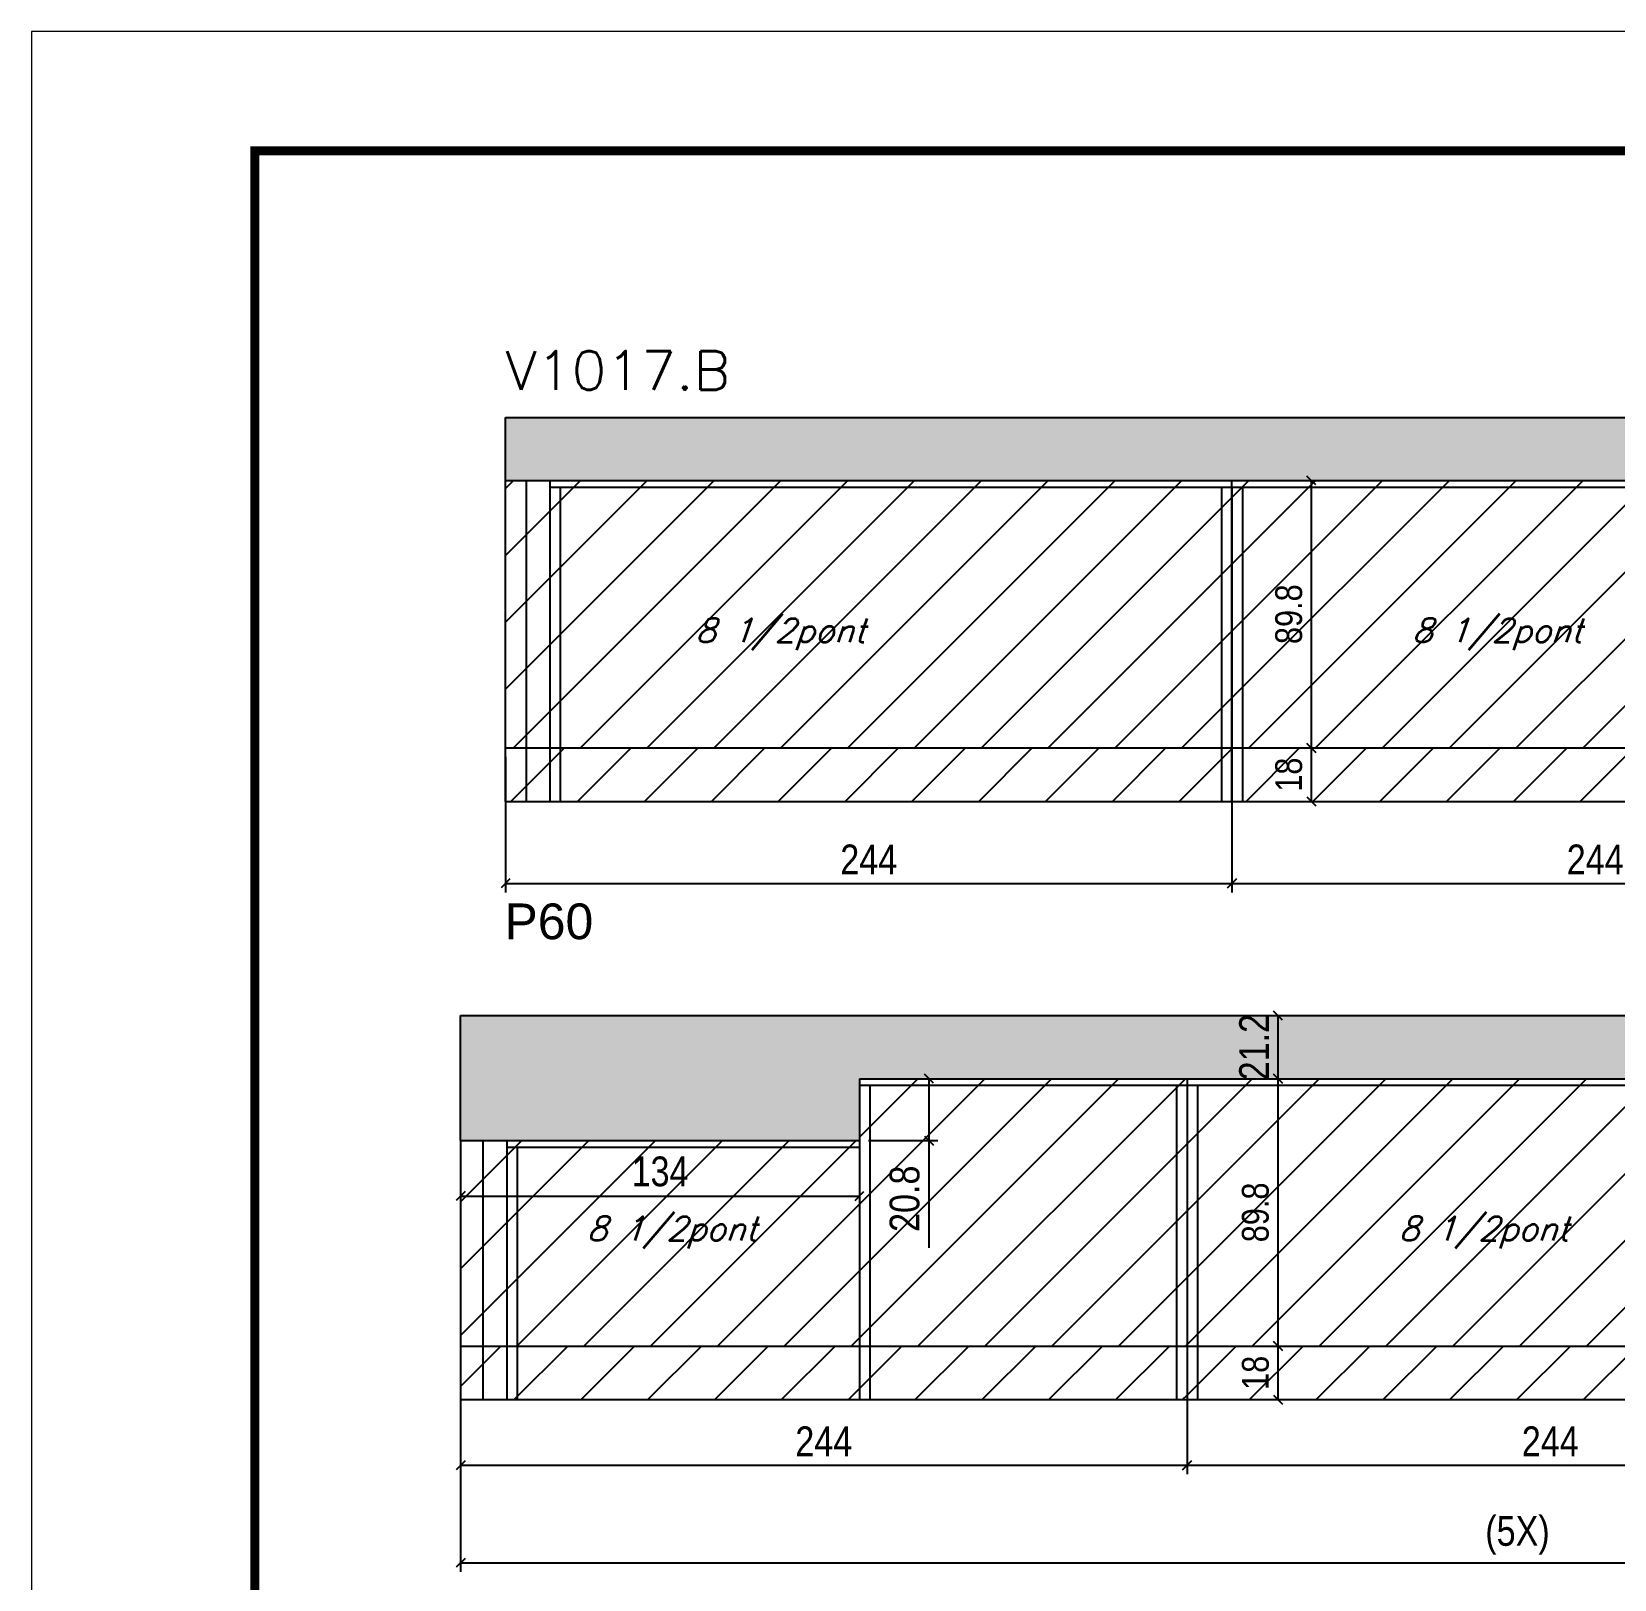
# Model space of a CAD drawing. Extents: x -20960 to -5926, y -2106 to 21915.
# Drawn here: x -10608 to -10077, y 15653 to 16173 of the extents above; entities that cross this region are included whole.
import ezdxf

# ---------------------------------------------------------------- set-up
doc = ezdxf.new("R2010")
doc.units = 0
doc.linetypes.add('DASHED', pattern=[0.75, 0.5, -0.25])
for name, color, linetype in [('5', 5, 'Continuous'), ('COTA', 241, 'Continuous'), ('Painéis', 200, 'Continuous'), ('Reaproveitamento', 251, 'Continuous'), ('SARR_2.2x7', 40, 'Continuous'), ('SARR_3.5x7', 81, 'Continuous'), ('texto', 7, 'Continuous')]:
    doc.layers.add(name, color=color, linetype=linetype)
for name, color, linetype, lineweight in [('Folhas', 255, 'Continuous', 9), ('SARRAFO DE PRESSAO', 251, 'DASHED', 9), ('Texto Seção', 7, 'Continuous', 15)]:
    doc.layers.add(name, color=color, linetype=linetype, lineweight=lineweight)
doc.styles.add('COTA TECNICA', font='techl___.ttf', dxfattribs={"height": 10})
doc.styles.add('COTA TECNICA-50', font='techl___.ttf', dxfattribs={"height": 9})
doc.styles.add('REGUA-120', font='ROMANS.shx', dxfattribs={"height": 15})
doc.styles.add('Romans', font='romans.shx')
doc.styles.get("Standard").update_dxf_attribs({"font": 'arial.ttf'})
doc.dimstyles.new('COTA PAINEL-50', dxfattribs={"dimtxt": 9, "dimasz": 3, "dimexe": 3, "dimexo": 3, "dimgap": 3, "dimtad": 1, "dimdec": 1, "dimzin": 12, "dimdsep": 46, "dimtxsty": 'COTA TECNICA-50', "dimblk1": 'OBLIQUE', "dimblk2": 'OBLIQUE', "dimsah": 1, "dimcen": 0.9, "dimclrd": 4, "dimclre": 4, "dimclrt": 240, "dimadec": 1, "dimazin": 3, "dimtfac": 1, "dimtdec": 1, "dimtmove": 0, "dimatfit": 3, "dimfxl": 1, "dimtolj": 1, "dimtzin": 12, "dimarcsym": 0})
doc.dimstyles.new('PAINEL', dxfattribs={"dimtxt": 10, "dimasz": 3, "dimexe": 3, "dimexo": 3, "dimgap": 3, "dimtad": 1, "dimdec": 1, "dimzin": 12, "dimdsep": 46, "dimtxsty": 'COTA TECNICA', "dimblk1": 'OBLIQUE', "dimblk2": 'OBLIQUE', "dimsah": 1, "dimcen": 0.9, "dimclrd": 4, "dimclre": 4, "dimclrt": 240, "dimadec": 1, "dimazin": 3, "dimtfac": 1, "dimtdec": 1, "dimtmove": 0, "dimatfit": 3, "dimfxl": 1, "dimtolj": 1, "dimtzin": 12, "dimarcsym": 0})
pattern_1 = [(45, (1598.5, 1148.575), (-11.22532, 11.22532), [])]
pattern_2 = [(45, (-3170, 0), (-11.22532, 11.22532), [])]

# ---------------------------------------------------------------- blocks, each defined once
blk = doc.blocks.new('9999999999')
at = {"layer": 'Folhas'}
blk.add_lwpolyline([(98138.98, 34190.21), (99623.98, 34190.21), (99623.98, 35240.21), (98138.98, 35240.21)], close=True, dxfattribs=at)
at = {"layer": 'Folhas', "color": 30, "const_width": 3}
blk.add_lwpolyline([(98213.98, 34230.21), (99583.98, 34230.21), (99583.98, 35200.21), (98213.98, 35200.21)], close=True, dxfattribs=at)
blk = doc.blocks.new('_Oblique')
at = {"color": 0, "linetype": 'ByBlock', "lineweight": -2}
blk.add_line((-0.5, -0.5), (0.5, 0.5), dxfattribs=at)
blk = doc.blocks.new('*D7030')
at = {"layer": 'COTA', "color": 4, "lineweight": -2, "ltscale": 25, "transparency": 16777216}
for p, q in [((-10205.34, 15932.95), (-10205.34, 15883.41)), ((-10449.34, 15928.95), (-10449.34, 15883.41)), ((-10449.34, 15886.41), (-10205.34, 15886.41))]:
    blk.add_line(p, q, dxfattribs=at)
at = {"layer": 'Defpoints', "color": 0, "ltscale": 25, "transparency": 16777216}
for p in [(-10449.34, 15931.95), (-10205.34, 15935.95), (-10205.34, 15886.41)]:
    blk.add_point(p, dxfattribs=at)
at = {"layer": 'COTA', "color": 4, "lineweight": -2, "ltscale": 25, "transparency": 16777216, "xscale": 3, "yscale": 3, "zscale": 3, "rotation": 180}
blk.add_blockref('_Oblique', (-10449.34, 15886.41), dxfattribs=at)
at = {"layer": 'COTA', "color": 4, "lineweight": -2, "ltscale": 25, "transparency": 16777216, "xscale": 3, "yscale": 3, "zscale": 3}
blk.add_blockref('_Oblique', (-10205.34, 15886.41), dxfattribs=at)
at = {"layer": 'COTA', "color": 240, "ltscale": 25, "transparency": 16777216, "insert": (-10327.34, 15894.48), "char_height": 10, "attachment_point": 5, "style": 'COTA TECNICA'}
blk.add_mtext('\\A1;244', dxfattribs=at)
blk = doc.blocks.new('*D7031')
at = {"layer": 'COTA', "color": 4, "lineweight": -2, "ltscale": 25, "transparency": 16777216}
for p, q in [((-10205.34, 15932.95), (-10205.34, 15883.41)), ((-9961.34, 15932.95), (-9961.34, 15883.41)), ((-10205.34, 15886.41), (-9961.34, 15886.41))]:
    blk.add_line(p, q, dxfattribs=at)
at = {"layer": 'Defpoints', "color": 0, "ltscale": 25, "transparency": 16777216}
for p in [(-10205.34, 15935.95), (-9961.34, 15935.95), (-9961.34, 15886.41)]:
    blk.add_point(p, dxfattribs=at)
at = {"layer": 'COTA', "color": 4, "lineweight": -2, "ltscale": 25, "transparency": 16777216, "xscale": 3, "yscale": 3, "zscale": 3, "rotation": 180}
blk.add_blockref('_Oblique', (-10205.34, 15886.41), dxfattribs=at)
at = {"layer": 'COTA', "color": 4, "lineweight": -2, "ltscale": 25, "transparency": 16777216, "xscale": 3, "yscale": 3, "zscale": 3}
blk.add_blockref('_Oblique', (-9961.34, 15886.41), dxfattribs=at)
at = {"layer": 'COTA', "color": 240, "ltscale": 25, "transparency": 16777216, "insert": (-10083.34, 15894.48), "char_height": 10, "attachment_point": 5, "style": 'COTA TECNICA'}
blk.add_mtext('\\A1;244', dxfattribs=at)
blk = doc.blocks.new('*D7033')
at = {"layer": 'COTA', "color": 4, "lineweight": -2, "ltscale": 25, "transparency": 16777216}
for p, q in [((-10464.44, 15746.03), (-10464.44, 15687.97)), ((-10220.44, 15746.03), (-10220.44, 15687.97)), ((-10464.44, 15690.97), (-10220.44, 15690.97))]:
    blk.add_line(p, q, dxfattribs=at)
at = {"layer": 'Defpoints', "color": 0, "ltscale": 25, "transparency": 16777216}
for p in [(-10464.44, 15749.03), (-10220.44, 15749.03), (-10220.44, 15690.97)]:
    blk.add_point(p, dxfattribs=at)
at = {"layer": 'COTA', "color": 4, "lineweight": -2, "ltscale": 25, "transparency": 16777216, "xscale": 3, "yscale": 3, "zscale": 3, "rotation": 180}
blk.add_blockref('_Oblique', (-10464.44, 15690.97), dxfattribs=at)
at = {"layer": 'COTA', "color": 4, "lineweight": -2, "ltscale": 25, "transparency": 16777216, "xscale": 3, "yscale": 3, "zscale": 3}
blk.add_blockref('_Oblique', (-10220.44, 15690.97), dxfattribs=at)
at = {"layer": 'COTA', "color": 240, "ltscale": 25, "transparency": 16777216, "insert": (-10342.44, 15699.04), "char_height": 10, "attachment_point": 5, "style": 'COTA TECNICA'}
blk.add_mtext('\\A1;244', dxfattribs=at)
blk = doc.blocks.new('*D7068')
at = {"layer": 'COTA', "color": 4, "lineweight": -2, "ltscale": 25, "transparency": 16777216}
for p, q in [((-10220.44, 15746.03), (-10220.44, 15687.97)), ((-9976.44, 15746.03), (-9976.44, 15687.97)), ((-10220.44, 15690.97), (-9976.44, 15690.97))]:
    blk.add_line(p, q, dxfattribs=at)
at = {"layer": 'Defpoints', "color": 0, "ltscale": 25, "transparency": 16777216}
for p in [(-10220.44, 15749.03), (-9976.44, 15749.03), (-9976.44, 15690.97)]:
    blk.add_point(p, dxfattribs=at)
at = {"layer": 'COTA', "color": 4, "lineweight": -2, "ltscale": 25, "transparency": 16777216, "xscale": 3, "yscale": 3, "zscale": 3, "rotation": 180}
blk.add_blockref('_Oblique', (-10220.44, 15690.97), dxfattribs=at)
at = {"layer": 'COTA', "color": 4, "lineweight": -2, "ltscale": 25, "transparency": 16777216, "xscale": 3, "yscale": 3, "zscale": 3}
blk.add_blockref('_Oblique', (-9976.44, 15690.97), dxfattribs=at)
at = {"layer": 'COTA', "color": 240, "ltscale": 25, "transparency": 16777216, "insert": (-10098.44, 15699.04), "char_height": 10, "attachment_point": 5, "style": 'COTA TECNICA'}
blk.add_mtext('\\A1;244', dxfattribs=at)
blk = doc.blocks.new('*D7070')
at = {"layer": 'COTA', "color": 4, "lineweight": -2, "ltscale": 25, "transparency": 16777216}
for p, q in [((-10464.44, 15797.03), (-10464.44, 15778.41)), ((-10330.44, 15797.03), (-10330.44, 15778.41)), ((-10464.44, 15781.41), (-10330.44, 15781.41))]:
    blk.add_line(p, q, dxfattribs=at)
at = {"layer": 'Defpoints', "color": 0, "ltscale": 25, "transparency": 16777216}
for p in [(-10464.44, 15800.03), (-10330.44, 15800.03), (-10330.44, 15781.41)]:
    blk.add_point(p, dxfattribs=at)
at = {"layer": 'COTA', "color": 4, "lineweight": -2, "ltscale": 25, "transparency": 16777216, "xscale": 3, "yscale": 3, "zscale": 3, "rotation": 180}
blk.add_blockref('_Oblique', (-10464.44, 15781.41), dxfattribs=at)
at = {"layer": 'COTA', "color": 4, "lineweight": -2, "ltscale": 25, "transparency": 16777216, "xscale": 3, "yscale": 3, "zscale": 3}
blk.add_blockref('_Oblique', (-10330.44, 15781.41), dxfattribs=at)
at = {"layer": 'COTA', "color": 240, "ltscale": 25, "transparency": 16777216, "insert": (-10397.44, 15789.63), "char_height": 10, "attachment_point": 5, "style": 'COTA TECNICA'}
blk.add_mtext('\\A1;134', dxfattribs=at)
blk = doc.blocks.new('*D7072')
at = {"layer": 'COTA', "color": 4, "lineweight": -2, "ltscale": 25, "transparency": 16777216}
for p, q in [((-10327.44, 15820.83), (-10304.13, 15820.83)), ((-10307.13, 15820.83), (-10307.13, 15800.03)), ((-10327.44, 15800.03), (-10304.13, 15800.03)), ((-10307.13, 15800.03), (-10307.13, 15763.98))]:
    blk.add_line(p, q, dxfattribs=at)
at = {"layer": 'Defpoints', "color": 0, "ltscale": 25, "transparency": 16777216}
for p in [(-10330.44, 15820.83), (-10330.44, 15800.03), (-10307.13, 15800.03)]:
    blk.add_point(p, dxfattribs=at)
at = {"layer": 'COTA', "color": 4, "lineweight": -2, "ltscale": 25, "transparency": 16777216, "xscale": 3, "yscale": 3, "zscale": 3}
for p, rotation in [((-10307.13, 15820.83), 90), ((-10307.13, 15800.03), 270)]:
    blk.add_blockref('_Oblique', p, dxfattribs=dict(at, rotation=rotation))
at = {"layer": 'COTA', "color": 240, "ltscale": 25, "transparency": 16777216, "insert": (-10315.26, 15780.51), "char_height": 10, "attachment_point": 5, "rotation": 90, "style": 'COTA TECNICA'}
blk.add_mtext('\\A1;20.8', dxfattribs=at)
blk = doc.blocks.new('*D7078')
at = {"layer": 'COTA', "color": 4, "lineweight": -2, "ltscale": 25, "transparency": 16777216}
for p, q in [((-9754.44, 15746.03), (-9754.44, 15655.22)), ((-10464.44, 15710.03), (-10464.44, 15655.22)), ((-10464.44, 15658.22), (-9754.44, 15658.22))]:
    blk.add_line(p, q, dxfattribs=at)
at = {"layer": 'Defpoints', "color": 0, "ltscale": 25, "transparency": 16777216}
for p in [(-9754.44, 15749.03), (-10464.44, 15713.03), (-9754.44, 15658.22)]:
    blk.add_point(p, dxfattribs=at)
at = {"layer": 'COTA', "color": 4, "lineweight": -2, "ltscale": 25, "transparency": 16777216, "xscale": 3, "yscale": 3, "zscale": 3, "rotation": 180}
blk.add_blockref('_Oblique', (-10464.44, 15658.22), dxfattribs=at)
at = {"layer": 'COTA', "color": 4, "lineweight": -2, "ltscale": 25, "transparency": 16777216, "xscale": 3, "yscale": 3, "zscale": 3}
blk.add_blockref('_Oblique', (-9754.44, 15658.22), dxfattribs=at)
at = {"layer": 'COTA', "color": 240, "ltscale": 25, "transparency": 16777216, "insert": (-10109.44, 15667.44), "char_height": 10, "attachment_point": 5, "style": 'COTA TECNICA'}
blk.add_mtext('\\A1;(5X)', dxfattribs=at)
blk = doc.blocks.new('*D7079')
at = {"layer": 'COTA', "color": 4, "lineweight": -2, "ltscale": 25, "transparency": 16777216}
for p, q in [((-10192.86, 15842.03), (-10192.86, 15842.03)), ((-10189.86, 15820.83), (-10189.86, 15842.03)), ((-10217.44, 15820.83), (-10186.86, 15820.83))]:
    blk.add_line(p, q, dxfattribs=at)
at = {"layer": 'Defpoints', "color": 0, "ltscale": 25, "transparency": 16777216}
for p in [(-10189.86, 15842.03), (-10189.86, 15842.03), (-10220.44, 15820.83)]:
    blk.add_point(p, dxfattribs=at)
at = {"layer": 'COTA', "color": 4, "lineweight": -2, "ltscale": 25, "transparency": 16777216, "xscale": 3, "yscale": 3, "zscale": 3}
for p, rotation in [((-10189.86, 15842.03), 90), ((-10189.86, 15820.83), 270)]:
    blk.add_blockref('_Oblique', p, dxfattribs=dict(at, rotation=rotation))
at = {"layer": 'COTA', "color": 240, "ltscale": 25, "transparency": 16777216, "insert": (-10197.92, 15831.43), "char_height": 10, "attachment_point": 5, "rotation": 90, "style": 'COTA TECNICA'}
blk.add_mtext('\\A1;21.2', dxfattribs=at)
blk = doc.blocks.new('*D7056')
at = {"layer": 'COTA', "color": 4, "lineweight": -2, "transparency": 16777216}
for p, q in [((-10198.84, 15931.95), (-10175.66, 15931.95)), ((-10178.66, 15913.95), (-10178.66, 15931.95)), ((-10198.84, 15913.95), (-10175.66, 15913.95))]:
    blk.add_line(p, q, dxfattribs=at)
at = {"layer": 'Defpoints', "color": 0, "transparency": 16777216}
for p in [(-10201.84, 15931.95), (-10178.66, 15931.95), (-10201.84, 15913.95)]:
    blk.add_point(p, dxfattribs=at)
at = {"layer": 'COTA', "color": 4, "lineweight": -2, "transparency": 16777216, "xscale": 3, "yscale": 3, "zscale": 3}
for p, rotation in [((-10178.66, 15931.95), 90), ((-10178.66, 15913.95), 270)]:
    blk.add_blockref('_Oblique', p, dxfattribs=dict(at, rotation=rotation))
at = {"layer": 'COTA', "color": 240, "transparency": 16777216, "insert": (-10186.24, 15922.95), "char_height": 9, "attachment_point": 5, "rotation": 90, "style": 'COTA TECNICA-50'}
blk.add_mtext('\\A1;18', dxfattribs=at)
blk = doc.blocks.new('*D7057')
at = {"layer": 'COTA', "color": 4, "lineweight": -2, "transparency": 16777216}
for p, q in [((-10217.44, 15820.83), (-10186.86, 15820.83)), ((-10189.86, 15731.03), (-10189.86, 15820.83)), ((-10217.44, 15731.03), (-10186.86, 15731.03))]:
    blk.add_line(p, q, dxfattribs=at)
at = {"layer": 'Defpoints', "color": 0, "transparency": 16777216}
for p in [(-10220.44, 15820.83), (-10189.86, 15820.83), (-10220.44, 15731.03)]:
    blk.add_point(p, dxfattribs=at)
at = {"layer": 'COTA', "color": 4, "lineweight": -2, "transparency": 16777216, "xscale": 3, "yscale": 3, "zscale": 3}
for p, rotation in [((-10189.86, 15820.83), 90), ((-10189.86, 15731.03), 270)]:
    blk.add_blockref('_Oblique', p, dxfattribs=dict(at, rotation=rotation))
at = {"layer": 'COTA', "color": 240, "transparency": 16777216, "insert": (-10197.45, 15775.93), "char_height": 9, "attachment_point": 5, "rotation": 90, "style": 'COTA TECNICA-50'}
blk.add_mtext('\\A1;89.8', dxfattribs=at)
blk = doc.blocks.new('*D7066')
at = {"layer": 'COTA', "color": 4, "lineweight": -2, "transparency": 16777216}
for p, q in [((-10217.44, 15731.03), (-10186.86, 15731.03)), ((-10189.86, 15713.03), (-10189.86, 15731.03)), ((-10217.44, 15713.03), (-10186.86, 15713.03))]:
    blk.add_line(p, q, dxfattribs=at)
at = {"layer": 'Defpoints', "color": 0, "transparency": 16777216}
for p in [(-10220.44, 15731.03), (-10189.86, 15731.03), (-10220.44, 15713.03)]:
    blk.add_point(p, dxfattribs=at)
at = {"layer": 'COTA', "color": 4, "lineweight": -2, "transparency": 16777216, "xscale": 3, "yscale": 3, "zscale": 3}
for p, rotation in [((-10189.86, 15731.03), 90), ((-10189.86, 15713.03), 270)]:
    blk.add_blockref('_Oblique', p, dxfattribs=dict(at, rotation=rotation))
at = {"layer": 'COTA', "color": 240, "transparency": 16777216, "insert": (-10197.44, 15722.03), "char_height": 9, "attachment_point": 5, "rotation": 90, "style": 'COTA TECNICA-50'}
blk.add_mtext('\\A1;18', dxfattribs=at)
blk = doc.blocks.new('*D7067')
at = {"layer": 'COTA', "color": 4, "lineweight": -2, "transparency": 16777216}
for p, q in [((-10202.34, 16021.75), (-10175.66, 16021.75)), ((-10178.66, 15931.95), (-10178.66, 16021.75)), ((-10202.34, 15931.95), (-10175.66, 15931.95))]:
    blk.add_line(p, q, dxfattribs=at)
at = {"layer": 'Defpoints', "color": 0, "transparency": 16777216}
for p in [(-10205.34, 16021.75), (-10178.66, 16021.75), (-10205.34, 15931.95)]:
    blk.add_point(p, dxfattribs=at)
at = {"layer": 'COTA', "color": 4, "lineweight": -2, "transparency": 16777216, "xscale": 3, "yscale": 3, "zscale": 3}
for p, rotation in [((-10178.66, 16021.75), 90), ((-10178.66, 15931.95), 270)]:
    blk.add_blockref('_Oblique', p, dxfattribs=dict(at, rotation=rotation))
at = {"layer": 'COTA', "color": 240, "transparency": 16777216, "insert": (-10186.25, 15976.85), "char_height": 9, "attachment_point": 5, "rotation": 90, "style": 'COTA TECNICA-50'}
blk.add_mtext('\\A1;89.8', dxfattribs=at)

msp = doc.modelspace()

# ---------------------------------------------------------------- hatches: boundary and pattern name
at = {"layer": 'COTA', "linetype": 'ByBlock'}
h = msp.add_hatch(dxfattribs=at)
h.set_pattern_fill('AR-CONC', color=256, scale=0.03)
h.set_pattern_definition([(50, (-150881.1997, -7996.406), (5.46554007, -0.47817257), [0.5715, -6.2865]), (355, (-150881.1997, -7996.406), (-1.05730264, 5.73170536), [0.4572, -5.02921753]), (100.4514447, (-150880.744, -7996.4456), (4.40823741, 5.25353256), [0.48570026, -5.34270734]), (46.1842, (-150881.2, -7994.882), (8.13237123, -1.26126984), [0.85725, -9.42975]), (96.6355576, (-150880.522, -7994.987), (7.122124, 7.42278374), [0.7285507, -8.01406824]), (351.184151, (-150881.2, -7994.882), (7.122124, 7.42278374), [0.685799, -7.54379196]), (21, (-150880.4377, -7995.263), (4.54843174, -3.06795595), [0.5715, -6.2865]), (326, (-150880.4377, -7995.263), (1.85406085, 5.52563898), [0.4572, -5.0292]), (71.451445, (-150880.0586, -7995.5184), (6.40249258, 2.45768307), [0.48570026, -5.34269813]), (37.5, (-150881.1997, -7996.4058), (0.092658098, 2.536651166), [0, -4.96824, 0, -5.1054, 0, -5.04825]), (7.5, (-150881.1997, -7996.4058), (2.004589875, 3.005417245), [0, -2.91084, 0, -4.85394, 0, -1.92405]), (327.5, (-150882.899, -7996.4058), (4.067717855, -0.17186232), [0, -1.905, 0, -5.9436, 0, -7.8867]), (317.5, (-150883.661, -7996.4058), (4.44387544, 0.76279473), [0, -2.4765, 0, -3.94716, 0, -5.6007])])
h.paths.add_polyline_path([(-9710.34, 16042.95), (-10449.34, 16042.95), (-10449.34, 16021.75), (-9863.34, 16021.75), (-9863.34, 16000.95), (-9729.34, 16000.95), (-9729.34, 15913.95), (-9710.34, 15913.95)])
h = msp.add_hatch(dxfattribs=at)
h.set_pattern_fill('AR-CONC', color=256, scale=0.03)
h.set_pattern_definition([(50, (-152479.6997, -12590.706), (5.46554007, -0.47817257), [0.5715, -6.2865]), (355, (-152479.6997, -12590.706), (-1.05730264, 5.73170536), [0.4572, -5.02921753]), (100.4514447, (-152479.244, -12590.746), (4.40823741, 5.25353256), [0.48570026, -5.34270734]), (46.1842, (-152479.7, -12589.182), (8.13237123, -1.26126984), [0.85725, -9.42975]), (96.6355576, (-152479.022, -12589.287), (7.122124, 7.42278374), [0.7285507, -8.01406824]), (351.184151, (-152479.7, -12589.182), (7.122124, 7.42278374), [0.685799, -7.54379196]), (21, (-152478.9377, -12589.563), (4.54843174, -3.06795595), [0.5715, -6.2865]), (326, (-152478.9377, -12589.563), (1.85406085, 5.52563898), [0.4572, -5.0292]), (71.451445, (-152478.5586, -12589.819), (6.40249258, 2.45768307), [0.48570026, -5.34269813]), (37.5, (-152479.6997, -12590.7062), (0.092658098, 2.536651166), [0, -4.96824, 0, -5.1054, 0, -5.04825]), (7.5, (-152479.6997, -12590.7062), (2.004589875, 3.005417245), [0, -2.91084, 0, -4.85394, 0, -1.92405]), (327.5, (-152481.399, -12590.7062), (4.067717855, -0.17186232), [0, -1.905, 0, -5.9436, 0, -7.8867]), (317.5, (-152482.161, -12590.7062), (4.44387544, 0.76279473), [0, -2.4765, 0, -3.94716, 0, -5.6007])])
h.paths.add_polyline_path([(-9719.87, 15800.03), (-9585.87, 15800.03), (-9585.87, 15820.83), (-9374.37, 15820.83), (-9266.37, 15820.83), (-9266.37, 15842.03), (-9374.37, 15842.03), (-10330.44, 15842.03), (-10464.44, 15842.03), (-10464.44, 15800.03), (-10330.44, 15800.03), (-10330.44, 15820.83), (-9976.44, 15820.83), (-9976.44, 15820.83), (-9888.44, 15820.83), (-9888.44, 15800.03), (-9754.44, 15800.03), (-9754.44, 15713.03), (-9719.87, 15713.03)])
at = {"layer": 'Reaproveitamento', "transparency": 33554684}
h = msp.add_hatch(dxfattribs=at)
h.set_pattern_fill('ANSI31', color=256, scale=5)
h.set_pattern_definition(pattern_1)
h.paths.add_polyline_path([(-10205.34, 15931.95), (-10205.34, 16021.75), (-10449.34, 16021.75), (-10449.34, 15931.95)])
h = msp.add_hatch(dxfattribs=at)
h.set_pattern_fill('ANSI31', color=256, scale=5)
h.set_pattern_definition(pattern_1)
h.paths.add_polyline_path([(-9961.34, 15931.95), (-9961.34, 16021.75), (-10205.34, 16021.75), (-10205.34, 15931.95)])
h = msp.add_hatch(dxfattribs=at)
h.set_pattern_fill('ANSI31', color=256, scale=5)
h.set_pattern_definition(pattern_2)
h.paths.add_polyline_path([(-10205.34, 15913.95), (-10205.34, 15931.95), (-10449.34, 15931.95), (-10449.34, 15913.95)])
h = msp.add_hatch(dxfattribs=at)
h.set_pattern_fill('ANSI31', color=256, scale=5)
h.set_pattern_definition(pattern_2)
h.paths.add_polyline_path([(-10205.34, 15931.95), (-10205.34, 15913.95), (-9961.34, 15913.95), (-9961.34, 15931.95)])
h = msp.add_hatch(dxfattribs=at)
h.set_pattern_fill('ANSI31', color=256, scale=5)
h.set_pattern_definition(pattern_1)
h.paths.add_polyline_path([(-10220.44, 15731.03), (-10220.44, 15820.83), (-10330.44, 15820.83), (-10330.44, 15800.03), (-10464.44, 15800.03), (-10464.44, 15731.03)])
h = msp.add_hatch(dxfattribs=at)
h.set_pattern_fill('ANSI31', color=256, scale=5)
h.set_pattern_definition(pattern_1)
h.paths.add_polyline_path([(-10220.44, 15820.83), (-10220.44, 15731.03), (-9976.44, 15731.03), (-9976.44, 15820.83)])
h = msp.add_hatch(dxfattribs=at)
h.set_pattern_fill('ANSI31', color=256, scale=5)
h.set_pattern_definition(pattern_2)
h.paths.add_polyline_path([(-10220.44, 15713.03), (-10220.44, 15731.03), (-10464.44, 15731.03), (-10464.44, 15713.03)])
h = msp.add_hatch(dxfattribs=at)
h.set_pattern_fill('ANSI31', color=256, scale=5)
h.set_pattern_definition(pattern_2)
h.paths.add_polyline_path([(-10220.44, 15731.03), (-10220.44, 15713.03), (-9976.44, 15713.03), (-9976.44, 15731.03)])

# ---------------------------------------------------------------- linework, layer by layer
at = {"layer": 'COTA', "linetype": 'ByBlock'}
for p, q in [((-10449.34, 16042.95), (-9863.34, 16042.95)), ((-10449.34, 16021.75), (-10449.34, 16042.95)), ((-10464.44, 15842.03), (-10330.44, 15842.03)), ((-10464.44, 15800.03), (-10464.44, 15842.03)), ((-10330.44, 15842.03), (-9374.37, 15842.03))]:
    msp.add_line(p, q, dxfattribs=at)
at = {"layer": 'Painéis'}
for p, q in [((-10449.34, 16021.75), (-9863.34, 16021.75)), ((-10449.34, 15931.95), (-9729.34, 15931.95)), ((-10449.34, 15913.95), (-9729.34, 15913.95)), ((-10330.44, 15820.83), (-9976.44, 15820.83)), ((-10464.44, 15800.03), (-10330.44, 15800.03)), ((-10464.44, 15731.03), (-9754.44, 15731.03)), ((-10464.44, 15713.03), (-9754.44, 15713.03))]:
    msp.add_line(p, q, dxfattribs=at)
at = {"layer": 'Painéis', "ltscale": 25}
for p, q in [((-10449.34, 15913.95), (-10449.34, 16021.75)), ((-10205.34, 15913.95), (-10205.34, 16021.75)), ((-10330.44, 15820.83), (-10330.44, 15800.03)), ((-10220.44, 15820.83), (-10220.44, 15713.03)), ((-10464.44, 15800.03), (-10464.44, 15713.03))]:
    msp.add_line(p, q, dxfattribs=at)
at = {"layer": 'SARR_2.2x7', "linetype": 'Continuous'}
for p, q in [((-10434.34, 16019.55), (-10205.34, 16019.55)), ((-10205.34, 16019.55), (-9961.34, 16019.55)), ((-10330.44, 15818.63), (-10220.44, 15818.63)), ((-10220.44, 15818.63), (-9976.44, 15818.63)), ((-10456.94, 15800.03), (-10456.94, 15731.03)), ((-10448.94, 15797.83), (-10330.44, 15797.83)), ((-10456.94, 15731.03), (-10456.94, 15713.03))]:
    msp.add_line(p, q, dxfattribs=at)
for points in [[(-10442.34, 15931.95), (-10442.34, 15949.95), (-10442.34, 16021.75)], [(-10442.34, 15913.95), (-10442.34, 15931.95)]]:
    msp.add_lwpolyline(points, dxfattribs=at)
at = {"layer": 'SARR_3.5x7'}
for p, q in [((-10434.34, 15913.95), (-10434.34, 16021.75)), ((-10430.84, 15913.95), (-10430.84, 16019.55)), ((-10208.84, 16019.55), (-10208.84, 15913.95)), ((-10205.34, 16019.55), (-10205.34, 15913.95)), ((-10201.84, 16019.55), (-10201.84, 15913.95)), ((-10434.34, 15913.95), (-10430.84, 15913.95)), ((-10208.84, 15913.95), (-10201.84, 15913.95)), ((-10330.44, 15818.63), (-10330.44, 15713.03)), ((-10326.94, 15818.63), (-10326.94, 15713.03)), ((-10223.94, 15818.63), (-10223.94, 15713.03)), ((-10220.44, 15818.63), (-10220.44, 15713.03)), ((-10216.94, 15818.63), (-10216.94, 15713.03)), ((-10448.94, 15800.03), (-10448.94, 15713.03)), ((-10445.44, 15797.83), (-10445.44, 15713.03)), ((-10448.94, 15713.03), (-10445.44, 15713.03)), ((-10330.44, 15713.03), (-10326.94, 15713.03)), ((-10223.94, 15713.03), (-10216.94, 15713.03))]:
    msp.add_line(p, q, dxfattribs=at)

# ---------------------------------------------------------------- block references
at = {"layer": 'SARRAFO DE PRESSAO', "color": 6, "linetype": 'ByBlock'}
msp.add_blockref('9999999999', (-108747.48, -19067.69), dxfattribs=at)

# ---------------------------------------------------------------- texts
at = {"layer": '5', "linetype": 'Continuous'}
msp.add_text('P60', height=12, rotation=0, dxfattribs=at).set_placement((-10449.69, 15867.68))
at = {"layer": 'texto', "color": 2, "char_height": 8, "attachment_point": 5, "style": 'Romans'}
for insert in [(-10356.98, 15970.08), (-10116.24, 15970.08), (-10393.43, 15769.16), (-10120.7, 15769.16)]:
    msp.add_mtext('{\\Q19;\\C256;8 1/2pont}', dxfattribs=dict(at, insert=insert))
at = {"layer": 'Texto Seção', "style": 'REGUA-120', "width": 1.05}
msp.add_text('V1017.B', height=13, dxfattribs=at).set_placement((-10449.36, 16052.21))

# ---------------------------------------------------------------- dimensions: what is measured, and where the dimension line sits
at = {"layer": 'COTA'}
for base, p1, p2, picture, middle in [((-10178.66, 16021.75), (-10205.34, 15931.95), (-10205.34, 16021.75), '*D7067', (-10186.25, 15976.85)), ((-10178.66, 15931.95), (-10201.84, 15913.95), (-10201.84, 15931.95), '*D7056', (-10186.24, 15922.95)), ((-10189.86, 15820.83), (-10220.44, 15731.03), (-10220.44, 15820.83), '*D7057', (-10197.45, 15775.93)), ((-10189.86, 15731.03), (-10220.44, 15713.03), (-10220.44, 15731.03), '*D7066', (-10197.44, 15722.03))]:
    dim = msp.add_linear_dim(base=base, p1=p1, p2=p2, angle=90, dimstyle='COTA PAINEL-50', dxfattribs=at)
    dim.commit()
    dim.dimension.update_dxf_attribs({"geometry": picture, "text_midpoint": middle})
at = {"layer": 'COTA', "ltscale": 25}
for base, p1, p2, picture, middle in [((-10205.34, 15886.41), (-10449.34, 15931.95), (-10205.34, 15935.95), '*D7030', (-10327.34, 15894.48)), ((-10330.44, 15781.41), (-10464.44, 15800.03), (-10330.44, 15800.03), '*D7070', (-10397.44, 15789.63))]:
    dim = msp.add_linear_dim(base=base, p1=p1, p2=p2, dimstyle='PAINEL', dxfattribs=at)
    dim.commit()
    dim.dimension.update_dxf_attribs({"geometry": picture, "text_midpoint": middle})
for base, p1, p2, picture, middle in [((-9961.34, 15886.41), (-10205.34, 15935.95), (-9961.34, 15935.95), '*D7031', (-10083.34, 15894.48)), ((-10220.44, 15690.97), (-10464.44, 15749.03), (-10220.44, 15749.03), '*D7033', (-10342.44, 15699.04)), ((-9976.44, 15690.97), (-10220.44, 15749.03), (-9976.44, 15749.03), '*D7068', (-10098.44, 15699.04))]:
    dim = msp.add_linear_dim(base=base, p1=p1, p2=p2, dimstyle='PAINEL', override={"dimtmove": 1}, dxfattribs=at)
    dim.commit()
    dim.dimension.update_dxf_attribs({"geometry": picture, "text_midpoint": middle})
dim = msp.add_linear_dim(base=(-10189.86, 15842.03), p1=(-10220.44, 15820.83), p2=(-10189.86, 15842.03), angle=90, dimstyle='PAINEL', override={"dimtmove": 1}, dxfattribs=at)
dim.commit()
dim.dimension.update_dxf_attribs({"geometry": '*D7079', "text_midpoint": (-10189.86, 15831.43), "dimtype": 160})
dim = msp.add_linear_dim(base=(-10307.13, 15800.03), p1=(-10330.44, 15820.83), p2=(-10330.44, 15800.03), angle=90, dimstyle='PAINEL', dxfattribs=at)
dim.commit()
dim.dimension.update_dxf_attribs({"geometry": '*D7072', "text_midpoint": (-10315.26, 15780.51)})
dim = msp.add_linear_dim(base=(-9754.44, 15658.22), p1=(-10464.44, 15713.03), p2=(-9754.44, 15749.03), text='(5X)', dimstyle='PAINEL', dxfattribs=at)
dim.commit()
dim.dimension.update_dxf_attribs({"geometry": '*D7078', "text_midpoint": (-10109.44, 15667.44)})

doc.saveas('drawing.dxf')
